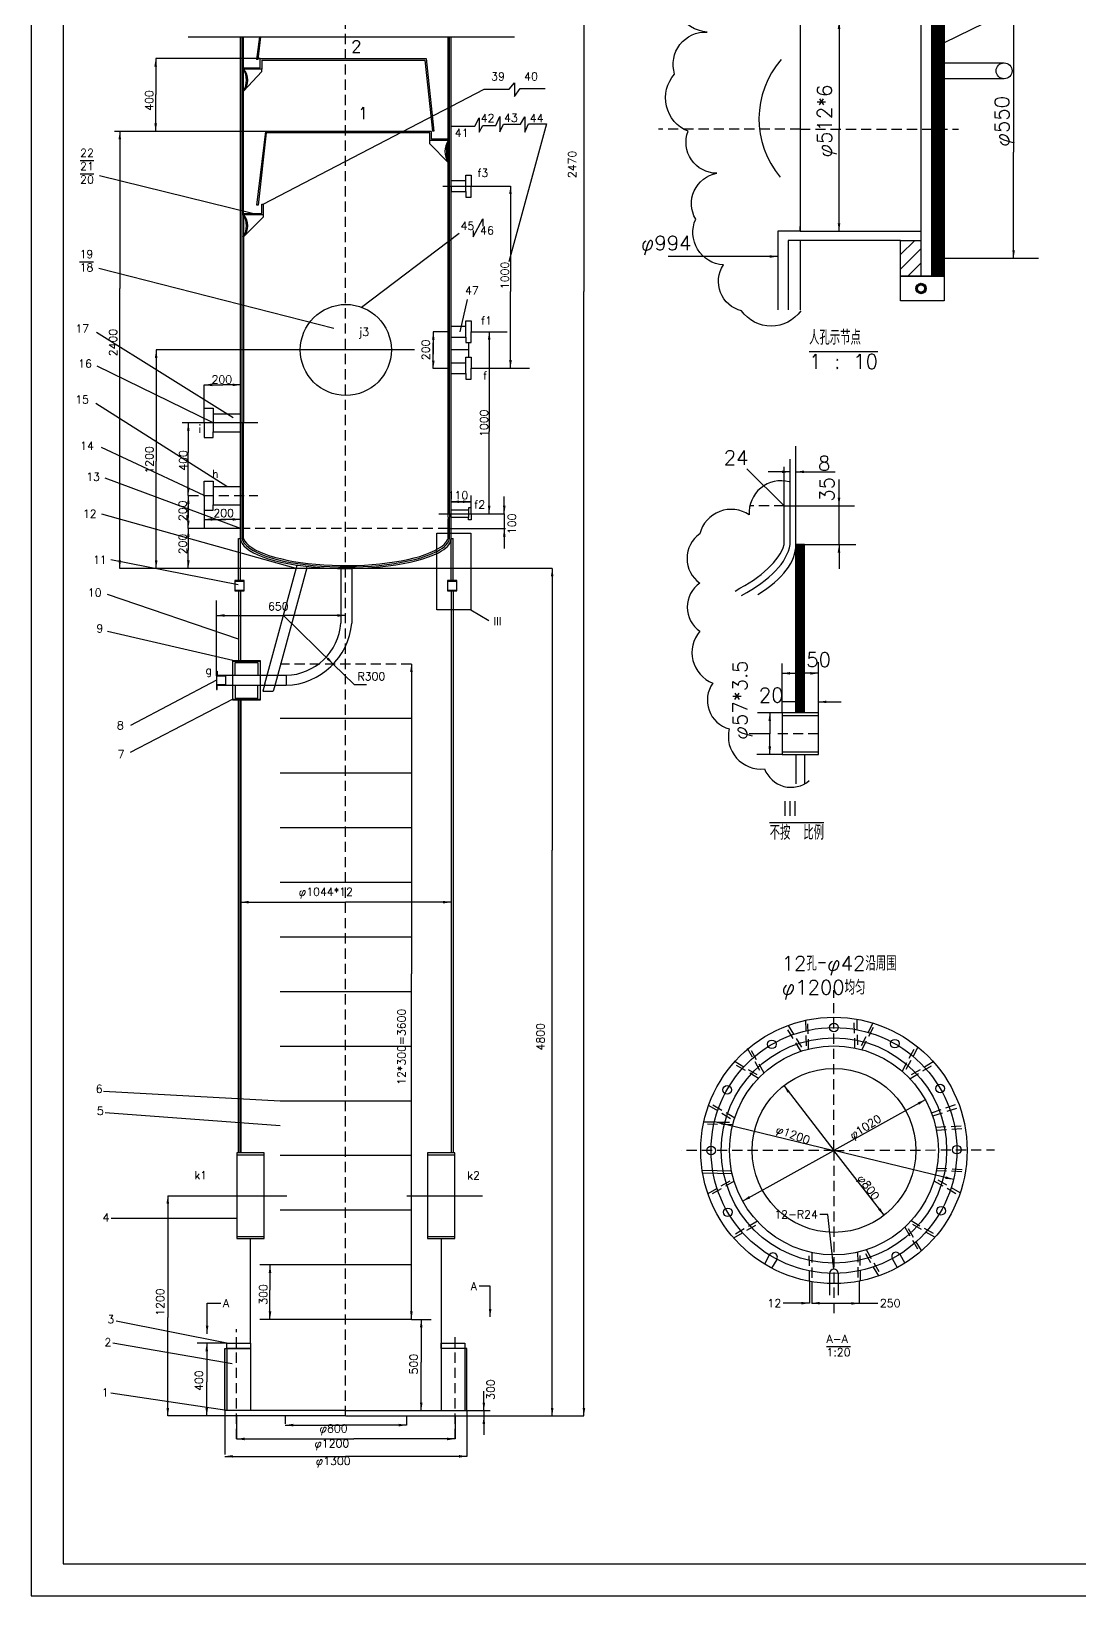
# Model space of a CAD drawing. Header units: millimetres. Extents: x 8830 to 9424, y -325 to 516.
# Drawn here: x 8829.9 to 9157.4, y -325.4 to 163.4 of the extents above; entities that cross this region are included whole.
import ezdxf

# ---------------------------------------------------------------- set-up
doc = ezdxf.new("R2010")
doc.units = ezdxf.units.MM
doc.linetypes.add('HIDDEN2', pattern=[4.7625, 3.175, -1.5875])
doc.layers.add('省略线', color=7, linetype='HIDDEN2')
doc.layers.add('细实线', color=110, linetype='Continuous')
doc.styles.get("Standard").update_dxf_attribs({"font": 'txt', "bigfont": 'gbcbig.shx'})
doc.dimstyles.new('ISO-25', dxfattribs={"dimtxt": 2.5, "dimasz": 2.5, "dimexe": 1.25, "dimexo": 0.625, "dimtad": 1, "dimtxsty": 'Standard', "dimcen": 2.5, "dimadec": 0, "dimazin": 0, "dimtfac": 1, "dimtmove": 0, "dimatfit": 3, "dimfxl": 1, "dimarcsym": 0})
pattern_1 = [(45, (8234.89, -476.66156), (-0.2245064, 0.2245064), [])]

msp = doc.modelspace()

# ---------------------------------------------------------------- hatches: boundary and pattern name
h = msp.add_hatch()
h.set_pattern_fill('ANSI31', color=1, scale=0.1, style=0)
h.set_pattern_definition(pattern_1)
h.paths.add_polyline_path([(9115.077, 178.783), (9111.112, 178.783), (9111.112, 86.892), (9115.077, 86.892)])
h = msp.add_hatch()
h.set_pattern_fill('ANSI31', color=1, style=0)
h.set_pattern_definition([(45, (8234.89, -476.6616), (-2.245064, 2.245064), [])])
h.paths.add_polyline_path([(9107.912, 98.014), (9101.506, 98.014), (9101.506, 86.892), (9107.912, 86.892)])
h = msp.add_hatch()
h.set_pattern_fill('ANSI31', color=1, scale=0.1, style=0)
h.set_pattern_definition(pattern_1)
h.paths.add_polyline_path([(9106.26, 83.024, 1), (9109.507, 83.024, 1)])
h.paths.add_polyline_path([(9109.005, 83.024, -1), (9106.763, 83.024, -1)], flags=16)
h = msp.add_hatch()
h.set_pattern_fill('ANSI31', color=1, scale=0.1, style=0)
h.set_pattern_definition([(45, (8227.8733, -415.94184), (-0.2245064, 0.2245064), [])])
h.paths.add_polyline_path([(9071.515, 3.009), (9068.79, 3.009), (9068.79, -49.568), (9071.515, -49.568)])
at = {"layer": '省略线', "linetype": 'ByBlock'}
h = msp.add_hatch(dxfattribs=at)
h.set_pattern_fill('ANSI36', color=1, scale=0.056883, style=0)
h.set_pattern_definition([(45, (8771.28035, -300.78857), (0.09577982, 0.35119267), [0.4515104, -0.09030208, 0, -0.09030208])])
h.paths.add_polyline_path([(8891.046, -248.171), (8890.364, -248.171), (8890.364, -267.511), (8891.046, -267.511)])
h.paths.add_polyline_path([(8966.019, -248.171), (8965.336, -248.171), (8965.336, -267.511), (8966.019, -267.511)])

# ---------------------------------------------------------------- linework, layer by layer
at = {"color": 3, "linetype": 'HIDDEN2'}
for p, q in [((8928.069, -269.218), (8928.069, 479.709)), ((9070.116, 132.838), (9025.874, 132.838)), ((9070.116, 132.838), (9119.579, 132.838)), ((8878.976, 18.327), (8900.717, 18.327)), ((9065.149, 15.182), (9054.42, 15.182)), ((9080.673, -186.251), (9080.673, -136.156)), ((9080.673, -186.251), (9033.015, -186.251)), ((9080.673, -186.251), (9130.79, -186.015)), ((9080.673, -186.251), (9080.673, -237.575)), ((8894.062, -276.385), (8894.062, -242.106)), ((8962.321, -276.385), (8962.321, -243.093))]:
    msp.add_line(p, q, dxfattribs=at)
at = {"color": 1}
for p, q in [((9111.112, 178.783), (9111.112, 86.892)), ((9115.077, 178.783), (9115.077, 86.892)), ((9070.116, 166.621), (9070.116, 100.896)), ((9107.912, 86.892), (9107.912, 166.621)), ((9115.077, 153.529), (9133.828, 153.529)), ((9133.828, 148.552), (9115.077, 148.552)), ((9070.116, 100.896), (9063.126, 100.896)), ((9063.126, 100.896), (9063.126, 76.335)), ((9070.116, 98.014), (9066.382, 98.014)), ((9066.382, 98.014), (9066.382, 76.335)), ((9070.116, 100.896), (9107.912, 100.896)), ((9101.506, 98.014), (9070.116, 98.014)), ((9070.116, 98.014), (9070.116, 76.36)), ((9101.506, 86.892), (9101.506, 98.014)), ((9101.506, 98.014), (9107.912, 98.014)), ((8966.547, 13.814), (8961.071, 13.814)), ((8966.547, 11.463), (8961.071, 11.463)), ((8967.328, 14.508), (8966.547, 14.508)), ((8966.547, 14.508), (8966.547, 13.814)), ((8966.547, 13.814), (8966.547, 11.463)), ((8966.547, 10.77), (8966.547, 11.463)), ((8967.328, 10.77), (8966.547, 10.77)), ((8967.328, 12.639), (8967.328, 14.508)), ((8967.328, 12.639), (8967.328, 10.77)), ((9071.515, 3.009), (9068.79, 3.009)), ((9048.751, -192.712), (9039.604, -192.491)), ((9039.735, -193.262), (9048.904, -193.484)), ((9060.445, -218.99), (9059.008, -221.764)), ((9101.207, -218.699), (9102.796, -221.48)), ((9062.797, -220.289), (9061.189, -223.006)), ((9079.33, -224.674), (9079.33, -227.775)), ((9082.017, -224.615), (9082.017, -227.776)), ((9098.887, -220.056), (9100.39, -222.81))]:
    msp.add_line(p, q, dxfattribs=at)
for p, q in [((9111.112, 157.908), (9151.502, 177.624)), ((8901.455, 154.847), (8868.781, 154.847)), ((8903.145, 132.092), (8855.955, 132.092)), ((8967.965, 99.152), (8971.023, 104.755)), ((8971.023, 104.755), (8971.023, 102.463)), ((8967.965, 101.19), (8967.965, 99.152)), ((9070.116, 100.999), (9070.116, 102.436)), ((9070.116, 98.014), (9070.116, 98.014)), ((9115.077, 92.499), (9144.612, 92.499)), ((9107.912, 86.892), (9101.506, 86.892)), ((9111.112, 86.892), (9107.912, 86.892)), ((9115.077, 86.892), (9111.112, 86.892)), ((8960.161, 69.517), (8955.508, 69.517)), ((8967.328, 69.522), (8978.599, 69.522)), ((8966.475, 63.833), (8961.071, 63.833)), ((8966.475, 66.109), (8966.475, 61.558)), ((8960.161, 58.02), (8955.508, 58.02)), ((8967.328, 58.145), (8985.519, 58.145)), ((8883.935, 45.631), (8883.935, 52.925)), ((9065.149, 15.182), (9053.471, 26.705)), ((8967.328, 14.508), (8967.328, 18.313)), ((9082.25, 3.009), (9082.25, 15.182)), ((8883.935, 13.776), (8883.935, 8.003)), ((8960.161, 11.636), (8960.161, 11.046)), ((8960.616, 12.639), (8960.616, 11.636)), ((8977.687, 12.639), (8977.687, 8.003)), ((8895.312, 8.003), (8878.976, 8.003)), ((8960.161, 8.003), (8978.022, 8.003)), ((8992.654, -4.426), (8857.573, -4.426)), ((8887.803, -36.537), (8887.803, -14.492)), ((8967.192, -17.341), (8972.807, -20.682)), ((9064.462, -49.568), (9064.462, -34.146)), ((9075.838, -49.568), (9075.838, -33.711)), ((8924.278, -34.29), (8930.81, -40.647)), ((8930.81, -40.647), (8934.614, -40.647)), ((9064.462, -49.568), (9056.767, -49.568)), ((9064.462, -62.538), (9056.549, -62.538)), ((9068.79, -62.538), (9068.79, -71.679)), ((9071.515, -62.538), (9071.515, -71.722)), ((8907.714, -222.005), (8901.275, -222.005)), ((9073.022, -227.08), (9073.022, -233.965)), ((9073.737, -227.202), (9073.737, -234.034)), ((9079.33, -227.775), (9079.33, -231.474)), ((9082.017, -227.776), (9082.017, -231.474)), ((9088.595, -227.089), (9088.595, -234.042)), ((8907.714, -239.069), (8901.275, -239.069)), ((8948.669, -239.069), (8954.815, -239.069)), ((8891.047, -246.464), (8881.743, -246.464)), ((8966.019, -267.511), (8973.252, -267.511)), ((8971.3, -267.511), (8971.3, -269.218)), ((8876.093, -269.218), (8872.566, -269.218)), ((8890.364, -269.218), (8876.093, -269.218)), ((8890.364, -269.218), (8890.364, -281.262)), ((8894.062, -269.218), (8894.062, -276.385)), ((8909.243, -269.218), (8909.243, -271.617)), ((8947.174, -269.218), (8947.174, -272.065)), ((8962.321, -269.218), (8962.321, -276.385)), ((8966.019, -269.218), (8966.019, -281.82)), ((8966.019, -269.218), (9002.562, -269.218))]:
    msp.add_line(p, q)
at = {"color": 2}
for p, q in [((8979.17, 145.305), (8980.845, 147.321)), ((8980.845, 147.321), (8980.845, 143.021)), ((8902.371, 109.339), (8971.388, 145.305)), ((8971.388, 145.305), (8979.17, 145.305)), ((8980.845, 143.021), (8982.638, 145.529)), ((8982.638, 145.529), (8990.408, 145.529)), ((8961.071, 133.719), (8968.525, 133.719)), ((8968.525, 133.719), (8969.791, 136.352)), ((8969.791, 136.352), (8969.791, 131.822)), ((8969.791, 131.822), (8970.95, 133.929)), ((8970.95, 133.929), (8975.062, 133.929)), ((8975.062, 133.929), (8976.327, 136.774)), ((8976.327, 136.774), (8976.327, 131.928)), ((8976.327, 131.928), (8977.487, 134.351)), ((8977.487, 134.351), (8982.759, 134.351)), ((8990.877, 134.456), (8979.11, 91.41)), ((8982.759, 134.351), (8984.13, 136.668)), ((8984.13, 136.668), (8984.13, 131.822)), ((8984.13, 131.822), (8985.289, 134.456)), ((8985.289, 134.456), (8990.877, 134.456)), ((8899.066, 106.496), (8851.257, 118.213)), ((8933.046, 77.248), (8963.632, 100.298)), ((8924.394, 70.537), (8850.992, 89.266)), ((8963.904, 69.455), (8966.214, 79.642)), ((8892.942, 42.648), (8850.333, 69.249)), ((8886.779, 41.08), (8850.486, 58.731)), ((8891.046, 21.171), (8850.134, 47.109)), ((8883.935, 18.327), (8851.896, 33.374)), ((8895.312, 8.003), (8853.05, 23.822)), ((8912.701, -4.426), (8851.94, 12.557)), ((8894.567, -9.543), (8854.784, -1.729)), ((8894.629, -26.489), (8853.771, -12.548)), ((8892.923, -33.152), (8853.771, -24.177)), ((8887.803, -39.381), (8860.87, -53.479)), ((8892.923, -45.268), (8860.816, -61.951)), ((8907.714, -170.81), (8852.515, -167.839)), ((8907.706, -178.557), (8853.048, -174.454)), ((8894.174, -207.55), (8854.915, -207.55)), ((8891.047, -246.464), (8856.412, -239.61)), ((8892.646, -252.962), (8855.439, -246.452)), ((8891.046, -267.511), (8854.795, -262.129))]:
    msp.add_line(p, q, dxfattribs=at)
at = {"color": 3}
for p, q in [((8958.528, 115.028), (8979.619, 115.028)), ((8949.662, 63.833), (8868.941, 63.833)), ((8900.702, 41.08), (8877.047, 41.08)), ((9065.149, 15.182), (9087.042, 15.182)), ((8957.265, 12.639), (8977.687, 12.639)), ((8872.566, -200.389), (8909.777, -200.389)), ((8947.232, -200.389), (8970.9, -200.389))]:
    msp.add_line(p, q, dxfattribs=at)
at = {"linetype": 'HIDDEN2'}
msp.add_line((8960.161, 8.003), (8896.222, 8.003), dxfattribs=at)
at = {"color": 4}
for p, q in [((8955.938, 1.142), (8956.316, 1.336)), ((8956.349, 0.745), (8956.824, 0.993)), ((8957.083, 0.479), (8958.096, 1.058))]:
    msp.add_line(p, q, dxfattribs=at)
at = {"color": 0}
msp.add_line((9071.515, 3.009), (9087.478, 3.009), dxfattribs=at)
at = {"color": 2, "linetype": 'HIDDEN2'}
msp.add_line((9075.838, -56.053), (9061.777, -56.053), dxfattribs=at)
at = {"color": 1, "linetype": 'HIDDEN2'}
for p, q in [((9071.772, -145.629), (9072.009, -154.796)), ((9072.764, -154.616), (9072.528, -145.504)), ((9087.234, -154.357), (9086.997, -145.195)), ((9087.769, -145.325), (9088.007, -154.511)), ((9092.86, -146.54), (9088.573, -154.612)), ((9070.454, -155.324), (9065.675, -147.505)), ((9066.396, -147.208), (9071.188, -155.075)), ((9089.351, -154.804), (9093.604, -146.778)), ((9053.588, -154.289), (9058.234, -162.606)), ((9058.837, -162.083), (9054.188, -153.788)), ((9101.958, -161.594), (9106.266, -153.482)), ((9106.879, -153.966), (9102.565, -162.122)), ((9057.09, -163.743), (9049.264, -159.069)), ((9049.784, -158.485), (9057.607, -163.157)), ((9111.663, -158.595), (9103.817, -163.243)), ((9104.329, -163.833), (9112.185, -159.179)), ((9041.537, -172.196), (9049.444, -176.918)), ((9049.698, -176.175), (9041.839, -171.482)), ((9111.147, -174.47), (9119.637, -171.607)), ((9111.542, -175.489), (9120.015, -172.73)), ((9049.057, -178.251), (9039.94, -178.031)), ((9040.07, -177.266), (9049.252, -177.488)), ((9112.489, -178.96), (9121.555, -178.554)), ((9112.693, -179.916), (9121.702, -179.378)), ((9041.332, -199.727), (9049.292, -195.131)), ((9120.106, -199.502), (9112.125, -194.979)), ((9112.647, -192.472), (9121.687, -192.849)), ((9112.791, -191.745), (9121.792, -192.213)), ((9049.544, -195.872), (9041.602, -200.458)), ((9111.915, -195.701), (9119.842, -200.265)), ((9056.776, -208.399), (9048.852, -212.974)), ((9049.375, -213.558), (9057.292, -208.987)), ((9107.981, -217.55), (9103.358, -209.681)), ((9112.137, -213.374), (9104.257, -208.756)), ((9104.768, -208.174), (9112.695, -212.751)), ((9102.773, -210.191), (9107.396, -218.073)), ((9073.022, -227.08), (9072.971, -217.927)), ((9073.734, -218.08), (9073.737, -227.202)), ((9088.069, -217.988), (9088.198, -227.102)), ((9088.965, -226.972), (9088.829, -217.837)), ((9094.642, -225.422), (9089.963, -217.493)), ((9090.7, -217.243), (9095.354, -225.127))]:
    msp.add_line(p, q, dxfattribs=at)
at = {"color": 1}
for points in [[(9070.304, 76.07, -0.5205671), (9051.798, 76.07, -0.5205671), (9046.127, 90.386, -0.5205671), (9037.471, 104.702, -0.5205671), (9044.038, 119.019, -0.5205671), (9035.084, 132.142, -0.5205671), (9030.905, 150.037, -0.5205671), (9041.053, 163.16, -0.5205671), (9031.502, 179.266, -0.5205671), (9044.038, 188.512, -0.5205671), (9059.26, 188.512, -0.6302552), (9066.382, 183.74)], [(9066.718, 22.58, 0.5205671), (9054.22, 12.295, 0.5205671), (9038.78, 6.417, 0.5205671), (9038.78, -9.01, 0.5205671), (9038.78, -24.071, 0.5205671), (9042.824, -40.233, 0.5205671), (9047.97, -54.559, 0.5205671), (9058.998, -67.048, 0.5205671), (9072.967, -70.721)]]:
    msp.add_lwpolyline(points, format="xyb", dxfattribs=at)
msp.add_lwpolyline([(9101.506, 86.892), (9115.068, 86.892), (9115.068, 79.164), (9101.506, 79.164)], close=True, dxfattribs=at)
at = {"color": 2}
msp.add_lwpolyline([(8956.629, 6.574), (8967.192, 6.574), (8967.192, -17.341), (8956.629, -17.341)], close=True, dxfattribs=at)
at = {"color": 1}
for centre, radius in [((9133.828, 151.04), 2.488), ((9107.884, 83.024), 1.623), ((9107.884, 83.024), 1.121), ((9080.673, -186.251), 41.6), ((9080.673, -147.851), 1.344), ((9080.673, -186.251), 38.4), ((9080.673, -186.251), 35.2), ((9080.673, -186.251), 32.64), ((9061.288, -153.103), 1.344), ((9099.707, -152.895), 1.344), ((9080.673, -186.251), 25.6), ((9047.281, -167.289), 1.344), ((9113.852, -166.919), 1.344), ((9042.273, -186.251), 1.344), ((9119.064, -186.015), 1.344), ((9047.495, -205.582), 1.344), ((9114.146, -205.08), 1.344)]:
    msp.add_circle(centre, radius, dxfattribs=at)
for centre, radius, start, end in [((9085.387, 136.012), 28.143, 138.74972, 220.1885), ((9061.642, -219.602), 1.344, 329.28643, 152.88669), ((9100.059, -219.398), 1.344, 32.37952, 209.31744), ((9080.673, -224.651), 1.344, 1.52937, 180.99158)]:
    msp.add_arc(centre, radius, start, end, dxfattribs=at)
at = {"layer": '省略线', "color": 5, "linetype": 'ByBlock'}
msp.add_line((8878.894, 161.639), (8980.921, 161.639), dxfattribs=at)
at = {"layer": '省略线', "color": 4, "linetype": 'ByBlock'}
for p, q in [((8895.312, 41.08), (8895.312, 161.639)), ((8895.767, 41.08), (8895.767, 161.639)), ((8896.222, 106.496), (8896.223, 161.639)), ((8960.161, 115.028), (8960.161, 161.639)), ((8960.616, 115.028), (8960.616, 161.639)), ((8961.071, 115.028), (8961.071, 161.639)), ((8960.161, 11.636), (8960.161, 115.028)), ((8960.616, 12.639), (8960.616, 115.028)), ((8961.071, 58.145), (8961.071, 115.028)), ((8896.222, 106.041), (8896.222, 106.496)), ((8896.222, 106.041), (8896.222, 99.215)), ((8896.222, 99.215), (8896.222, 41.08)), ((8961.071, 12.639), (8961.071, 58.145)), ((8895.312, 18.327), (8895.312, 41.08)), ((8895.767, 4.959), (8895.767, 41.08)), ((8896.222, 4.959), (8896.222, 41.08)), ((8895.312, 4.959), (8895.312, 18.327)), ((8960.161, 4.959), (8960.161, 11.046)), ((8960.616, 4.959), (8960.616, 11.636)), ((8961.071, 4.959), (8961.071, 12.639)), ((8894.629, 4.959), (8895.312, 4.959)), ((8894.629, -8.185), (8894.629, 4.959)), ((8895.312, -8.185), (8895.312, 4.959)), ((8961.071, -8.185), (8961.071, 4.959)), ((8961.071, 4.959), (8961.753, 4.959)), ((8961.753, -8.185), (8961.753, 4.959)), ((8894.629, -11.427), (8894.629, -33.152)), ((8895.312, -11.427), (8895.312, -33.152)), ((8961.07, -11.427), (8961.07, -187.021)), ((8961.753, -11.427), (8961.753, -187.021)), ((8894.629, -187.021), (8894.629, -45.61)), ((8898.44, -246.505), (8898.44, -213.756)), ((8957.941, -213.756), (8957.941, -267.511)), ((8898.44, -248.212), (8898.44, -267.511))]:
    msp.add_line(p, q, dxfattribs=at)
at = {"layer": '省略线', "color": 1, "linetype": 'ByBlock'}
for p, q in [((8901.196, 161.639), (8900.329, 154.53)), ((8900.782, 154.53), (8901.653, 161.638)), ((8896.222, 152.002), (8901.455, 152.002)), ((8901.91, 151.547), (8896.223, 151.547)), ((8900.782, 154.53), (8900.329, 154.53)), ((8901.455, 152.002), (8901.455, 154.847)), ((8901.455, 154.847), (8953.238, 154.847)), ((8901.91, 154.325), (8901.91, 151.547)), ((8901.91, 154.325), (8952.841, 154.325)), ((8901.91, 150.865), (8901.91, 151.547)), ((8952.833, 154.392), (8955.268, 132.185)), ((8953.238, 154.847), (8955.721, 132.229)), ((8901.91, 150.865), (8896.222, 144.721)), ((8900.333, 109.072), (8903.145, 132.092)), ((8954.932, 132.091), (8903.145, 132.092)), ((8954.932, 129.704), (8954.932, 132.091)), ((8955.721, 132.229), (8955.268, 132.185)), ((8903.278, 131.638), (8900.786, 109.022)), ((8954.473, 131.638), (8903.278, 131.638)), ((8954.455, 128.247), (8954.469, 129.249)), ((8960.157, 122.423), (8954.455, 128.247)), ((8954.473, 129.249), (8954.473, 131.638)), ((8960.161, 129.249), (8954.473, 129.249)), ((8960.165, 129.704), (8954.932, 129.704)), ((8965.622, 116.735), (8965.622, 118.441)), ((8965.622, 118.441), (8967.328, 118.441)), ((8967.328, 118.441), (8967.328, 115.028)), ((8961.071, 116.735), (8965.622, 116.735)), ((8961.071, 113.322), (8965.622, 113.322)), ((8965.622, 113.322), (8965.622, 116.735)), ((8965.622, 113.322), (8965.622, 111.615)), ((8967.328, 111.615), (8967.328, 115.028)), ((8900.786, 109.022), (8900.333, 109.072)), ((8901.91, 106.496), (8901.91, 109.34)), ((8901.91, 109.34), (8902.365, 109.34)), ((8902.365, 109.34), (8902.365, 106.041)), ((8965.622, 111.615), (8967.328, 111.615)), ((8896.222, 106.496), (8901.91, 106.496)), ((8902.365, 106.041), (8896.222, 106.041)), ((8902.365, 105.358), (8896.222, 99.215)), ((8902.365, 106.041), (8902.365, 105.358)), ((8961.071, 71.228), (8965.622, 71.228)), ((8965.622, 71.228), (8965.622, 72.935)), ((8965.622, 72.935), (8967.328, 72.935)), ((8965.622, 67.815), (8965.622, 71.228)), ((8967.328, 72.935), (8967.328, 69.522)), ((8967.328, 66.109), (8967.328, 69.522)), ((8961.071, 67.815), (8965.622, 67.815)), ((8965.622, 67.815), (8965.622, 66.109)), ((8965.622, 66.109), (8967.328, 66.109)), ((8961.071, 59.852), (8965.622, 59.852)), ((8965.622, 59.852), (8965.622, 61.558)), ((8965.622, 61.558), (8967.328, 61.558)), ((8965.622, 56.439), (8965.622, 59.852)), ((8967.328, 61.558), (8967.328, 58.145)), ((8961.071, 56.439), (8965.622, 56.439)), ((8965.622, 56.439), (8965.622, 54.732)), ((8965.622, 54.732), (8967.328, 54.732)), ((8967.328, 54.732), (8967.328, 58.145)), ((8883.935, 41.08), (8883.935, 45.631)), ((8883.935, 45.631), (8886.779, 45.631)), ((8886.779, 45.631), (8886.779, 43.924)), ((8883.935, 41.08), (8883.935, 36.53)), ((8886.779, 43.924), (8895.312, 43.924)), ((8886.779, 43.924), (8886.779, 38.236)), ((8883.935, 36.53), (8886.779, 36.53)), ((8886.779, 36.53), (8886.779, 38.236)), ((8886.779, 38.236), (8895.312, 38.236)), ((9066.97, 3.009), (9066.97, 29.715)), ((9068.79, 3.009), (9068.79, 33.726)), ((9065.149, 3.009), (9065.149, 27.355)), ((8883.935, 18.327), (8883.935, 22.878)), ((8883.935, 22.878), (8886.779, 22.878)), ((8886.779, 22.878), (8886.779, 21.171)), ((8886.779, 21.171), (8895.312, 21.171)), ((8886.779, 21.171), (8886.779, 15.483)), ((8883.935, 18.327), (8883.935, 13.776)), ((8886.779, 13.776), (8886.779, 15.483)), ((8886.779, 15.483), (8895.312, 15.483)), ((8883.935, 13.776), (8886.779, 13.776)), ((9068.79, -49.568), (9068.79, 3.009)), ((9071.515, -49.568), (9071.515, 3.009)), ((8902.859, -40.497), (8912.977, -3.416)), ((8916.009, -4.188), (8905.856, -41.393)), ((8926.627, -4.426), (8926.627, -21.491)), ((8930.069, -4.411), (8930.069, -21.516)), ((8893.548, -8.384), (8896.393, -8.384)), ((8959.989, -8.384), (8962.833, -8.384)), ((8893.548, -11.228), (8896.393, -11.228)), ((8959.989, -11.228), (8962.833, -11.228)), ((8901.455, -33.494), (8892.923, -33.494)), ((8893.662, -37.817), (8893.662, -33.835)), ((8893.662, -33.835), (8900.716, -33.835)), ((8900.716, -33.835), (8900.716, -37.817)), ((8887.803, -37.817), (8887.803, -36.537)), ((8887.803, -36.537), (8887.974, -36.537)), ((8887.803, -37.93), (8887.803, -40.832)), ((8887.803, -37.93), (8890.642, -37.93)), ((8887.974, -36.537), (8887.974, -37.817)), ((8887.974, -37.817), (8909.562, -37.817)), ((8890.642, -37.93), (8890.642, -40.832)), ((8909.562, -37.817), (8909.562, -40.945)), ((8890.642, -40.832), (8887.803, -40.832)), ((8887.803, -40.945), (8887.803, -42.225)), ((8887.803, -42.225), (8887.974, -42.225)), ((8887.974, -42.225), (8887.974, -40.945)), ((8887.974, -40.945), (8909.562, -40.945)), ((8893.662, -40.945), (8893.662, -44.927)), ((8900.716, -44.927), (8900.716, -40.945)), ((8902.859, -40.497), (8902.242, -42.756)), ((8902.242, -42.756), (8905.484, -42.756)), ((8905.856, -41.393), (8905.489, -42.739)), ((8892.923, -45.268), (8901.455, -45.268)), ((8893.662, -44.927), (8900.716, -44.927)), ((9064.462, -50.365), (9075.838, -50.365)), ((9064.462, -61.741), (9075.838, -61.741)), ((8894.174, -187.59), (8902.707, -187.59)), ((8953.675, -187.59), (8962.208, -187.59)), ((8894.174, -213.188), (8902.707, -213.188)), ((8953.675, -213.188), (8962.208, -213.188)), ((8890.364, -267.511), (8890.364, -248.171)), ((8891.046, -248.212), (8891.046, -267.511)), ((8891.047, -248.171), (8898.442, -248.171)), ((8965.336, -248.171), (8965.336, -267.511)), ((8966.019, -267.511), (8966.019, -248.171)), ((8928.191, -267.511), (8890.364, -267.511)), ((8890.364, -267.511), (8890.364, -269.218)), ((8928.191, -267.511), (8966.019, -267.511)), ((8966.019, -267.511), (8966.019, -269.218)), ((8894.062, -269.218), (8890.364, -269.218)), ((8905.438, -269.218), (8894.062, -269.218)), ((8928.191, -269.218), (8905.438, -269.218)), ((8928.191, -269.218), (8950.945, -269.218)), ((8950.945, -269.218), (8962.321, -269.218)), ((8962.321, -269.218), (8966.019, -269.218))]:
    msp.add_line(p, q, dxfattribs=at)
at = {"layer": '省略线', "linetype": 'ByBlock'}
for p, q in [((8901.653, 161.638), (8901.653, 161.639)), ((8896.223, 151.547), (8896.222, 152.002)), ((8900.329, 154.58), (8900.329, 154.53)), ((8960.161, 132.093), (8960.161, 129.249)), ((8960.161, 129.249), (8960.165, 129.704)), ((8961.071, 115.028), (8961.071, 113.322)), ((8961.071, 58.145), (8961.071, 69.522)), ((8916.009, -4.188), (8916.123, -3.776)), ((8928.192, -4.426), (8926.627, -4.426)), ((8928.192, -4.426), (8929.756, -4.414)), ((8887.803, -37.93), (8887.803, -37.817)), ((8887.803, -40.832), (8887.803, -40.945)), ((8905.489, -42.739), (8905.484, -42.756)), ((8890.364, -248.171), (8891.047, -248.171)), ((8891.047, -248.171), (8891.046, -248.212)), ((8965.336, -248.171), (8957.941, -248.171)), ((8957.941, -248.171), (8957.941, -267.511)), ((8966.019, -248.171), (8965.336, -248.171))]:
    msp.add_line(p, q, dxfattribs=at)
at = {"layer": '省略线', "color": 16, "linetype": 'HIDDEN2'}
msp.add_line((8948.669, -34.29), (8907.714, -34.29), dxfattribs=at)
at = {"layer": '省略线', "color": 4, "linetype": 'ByBlock', "lineweight": 211}
msp.add_line((8895.312, -187.021), (8895.312, -45.61), dxfattribs=at)
at = {"layer": '省略线', "color": 16, "linetype": 'ByBlock'}
for p, q in [((8948.669, -51.355), (8907.714, -51.355)), ((8948.669, -68.42), (8907.714, -68.42)), ((8948.669, -85.485), (8907.714, -85.485)), ((8948.669, -102.55), (8907.714, -102.55)), ((8948.669, -119.615), (8907.714, -119.615)), ((8948.669, -136.68), (8907.714, -136.68)), ((8948.669, -153.745), (8907.714, -153.745)), ((8948.669, -170.81), (8907.714, -170.81)), ((8948.669, -187.875), (8907.714, -187.875)), ((8948.669, -204.94), (8907.714, -204.94)), ((8948.669, -222.005), (8907.714, -222.005)), ((8948.669, -239.069), (8907.714, -239.069))]:
    msp.add_line(p, q, dxfattribs=at)
at = {"layer": '省略线', "color": 1, "linetype": 'ByBlock'}
for points in [[(8894.63, -11.427), (8896.393, -11.427), (8896.393, -8.185), (8893.548, -8.185), (8893.548, -11.427), (8894.629, -11.427)], [(8961.071, -11.427), (8962.833, -11.427), (8962.833, -8.185), (8959.989, -8.185), (8959.989, -11.427), (8961.07, -11.427)], [(9068.79, -62.538), (9075.838, -62.538), (9075.838, -49.568), (9064.462, -49.568), (9064.462, -62.538), (9068.785, -62.538)], [(8957.941, -213.756), (8962.208, -213.756), (8962.208, -187.021), (8953.675, -187.021), (8953.675, -213.756), (8957.941, -213.756)]]:
    msp.add_lwpolyline(points, dxfattribs=at)
for points in [[(8892.923, -33.152), (8901.455, -33.152), (8901.455, -45.61), (8892.923, -45.61)], [(8894.174, -187.021), (8894.174, -213.756), (8902.707, -213.756), (8902.707, -187.021)], [(8891.047, -246.464), (8898.442, -246.464), (8898.442, -248.171), (8891.047, -248.171)], [(8957.941, -246.464), (8965.336, -246.464), (8965.336, -248.171), (8957.941, -248.171)]]:
    msp.add_lwpolyline(points, close=True, dxfattribs=at)
at = {"layer": '省略线', "color": 16, "linetype": 'ByBlock'}
msp.add_circle((8928.191, 63.833), 14.221, dxfattribs=at)
at = {"layer": '省略线', "color": 1, "linetype": 'ByBlock'}
for centre, radius, start, end in [((8892.621, 148.134), 4.962, 316.53964, 43.45876), ((8890.386, 148.134), 6.761, 329.68249, 30.31591), ((8965.37, 125.833), 6.229, 146.74633, 213.1907), ((8971.229, 125.83), 11.584, 162.69849, 197.10085), ((8892.622, 102.628), 4.96, 316.52338, 43.47662), ((8890.389, 102.628), 6.758, 329.66487, 30.33513), ((8909.036, -20.184), 17.64, 271.71131, 355.75102)]:
    msp.add_arc(centre, radius, start, end, dxfattribs=at)
at = {"layer": '省略线', "color": 1, "linetype": 'ByBlock', "lineweight": -3}
msp.add_arc((8908.748, -19.55), 21.411, 272.17879, 354.72947, dxfattribs=at)
at = {"layer": '省略线', "color": 4, "linetype": 'ByBlock'}
for centre, major_axis, ratio, start_param, end_param in [((8928.192, 4.959), (32.88, 0), 0.2854561, 3.1415927, 5.7855128), ((8928.192, 5.414), (32.463, 0.002), 0.2891219, 3.1898991, 5.7622328), ((8928.192, 5.869), (32.121, 0.001), 0.292199, 3.2385925, 5.7551383), ((8928.192, 5.869), (32.121, 0.001), 0.292199, 5.7789816, 6.1859405), ((8928.192, 5.414), (32.463, 0.002), 0.2891219, 5.7924743, 6.234484), ((8928.192, 4.959), (32.88, 0), 0.2854561, 5.8545232, 6.2831853)]:
    msp.add_ellipse(centre, major_axis=major_axis, ratio=ratio, start_param=start_param, end_param=end_param, dxfattribs=at)
at = {"layer": '省略线', "color": 1, "linetype": 'ByBlock'}
for centre, major_axis, ratio, start_param, end_param in [((8937.272, 6.65), (128.484, 0.005), 0.292199, 5.7789816, 6.1859405), ((8937.272, 4.83), (129.852, 0.007), 0.2891219, 5.7924743, 6.234484), ((8937.271, 3.009), (131.519, 0), 0.2854561, 5.8545232, 6.2831853)]:
    msp.add_ellipse(centre, major_axis=major_axis, ratio=ratio, start_param=start_param, end_param=end_param, dxfattribs=at)
at = {"layer": '省略线', "linetype": 'ByBlock'}
msp.add_ellipse((8928.192, 4.959), major_axis=(-32.88, 0), ratio=0.2854561, start_param=1.5707963, end_param=1.6279319, dxfattribs=at)
at = {"layer": '细实线'}
for points in [[(8829.925, 515.636), (8829.925, -325.364), (9423.925, -325.364), (9423.925, 515.636)], [(8839.925, 505.636), (8839.925, -315.364), (9413.925, -315.364), (9413.925, 505.636)]]:
    msp.add_lwpolyline(points, close=True, dxfattribs=at)

# ---------------------------------------------------------------- texts
for s, insert, char_height, width, attachment_point in [('39', (8977.867, 148.039), 2.5, 4, 9), ('40', (8988.164, 148.039), 2.5, 4, 9), ('42', (8974.613, 135.033), 2.5, 4, 9), ('43', (8981.892, 135.094), 2.5, 4, 9), ('44', (8989.947, 135.033), 2.5, 4, 9), ('41', (8966.519, 130.389), 2.5, 4, 9), ('22\\P{\\O21}\\P{\\O20}', (8849.463, 115.802), 2.5, 4, 9), ('f3', (8972.707, 117.865), 2.5, 4, 9), ('45', (8968.308, 101.317), 2.5, 4, 9), ('46', (8974.425, 99.916), 2.5, 4, 9), ('φ994', (9020.338, 99.492), 4.5, 21.09426, 1), ('19\\P{\\O18}', (8849.316, 88.372), 2.5, 4, 9), ('47', (8969.706, 81.155), 2.5, 4, 9), ('f1', (8973.828, 71.736), 2.5, 4, 9), ('17', (8847.985, 69.27), 2.5, 4, 9), ('j3', (8935.464, 67.388), 2.5, 4, 9), ('人孔示节点\\P{\\O1 : 10}', (9072.886, 69.977), 4.5, 41.61357, 1), ('16', (8848.852, 58.299), 2.5, 4, 9), ('200', (8892.666, 53.356), 2.5, 4, 9), ('f', (8972.336, 54.624), 2.5, 4, 9), ('15', (8847.953, 47.109), 2.5, 4, 9), ('i', (8882.991, 37.933), 2.5, 4, 9), ('14', (8849.498, 32.639), 2.5, 4, 9), ('24', (9046.249, 32.403), 4.5, 7.22288, 1), ('8', (9075.71, 30.693), 4.5, 3.23127, 1), ('13', (8851.38, 22.953), 2.5, 4, 9), ('h', (8888.446, 23.876), 2.5, 4, 9), ('110', (8966.434, 17.195), 2.5, 4, 9), ('f2', (8971.708, 14.294), 2.5, 4, 9), ('12', (8850.332, 11.431), 2.5, 4, 9), ('200', (8893.247, 11.632), 2.5, 4, 9), ('11', (8853.476, -2.971), 2.5, 4, 9), ('10', (8851.867, -13.207), 2.5, 4, 9), ('650', (8910.296, -17.525), 2.5, 4, 9), ('9', (8852.416, -24.404), 2.5, 4, 9), ('III', (8976.85, -22.13), 2.5, 4, 9), ('50', (9072.013, -30.664), 4.5, 5.22733, 1), ('g', (8886.335, -38.311), 2.5, 4, 9), ('R300', (8940.519, -39.397), 2.5, 4, 9), ('20', (9057.203, -41.764), 4.5, 4.57393, 1), ('8', (8858.803, -54.7), 2.5, 4, 9), ('7', (8859.039, -63.666), 2.5, 4, 9), (' III\\P{\\O不按 比例}', (9060.587, -77.176), 4.5, 32.3852, 1), ('φ1044*12', (8930.401, -107.535), 2.5, 4, 9), ('12孔－φ42沿周围φ1200均匀', (9064.346, -125.549), 4.5, 37.84051, 1), ('6', (8852.19, -168.252), 2.5, 4, 9), ('5', (8852.573, -175.126), 2.5, 4, 9), ('k1', (8884.818, -195.264), 2.5, 4, 9), ('k2', (8970.073, -195.297), 2.5, 4, 9), ('4', (8854.329, -208.435), 2.5, 4, 9), ('A', (8969.162, -229.932), 2.5, 4, 9), ('A', (8889.803, -232.76), 2.5, 4, 1), ('12', (9064.209, -235.215), 2.5, 4, 9), ('250', (9095.027, -232.715), 2.5, 4, 1), ('3', (8855.838, -240.255), 2.5, 4, 9), ('A-A\\P{\\O1:20}', (9078.348, -243.877), 2.5, 11.17208, 1), ('2', (8854.94, -247.425), 2.5, 4, 9), ('1', (8854.123, -263.094), 2.5, 4, 9), ('φ800', (8928.74, -275.181), 2.5, 4, 9), ('φ1200', (8929.268, -279.847), 2.5, 4, 9), ('φ1300', (8929.697, -285.335), 2.5, 4, 9)]:
    msp.add_mtext(s, dxfattribs=dict(insert=insert, char_height=char_height, width=width, attachment_point=attachment_point))
for s, insert, char_height, width, attachment_point, rotation in [('400', (8868.02, 144.965), 2.5, 4, 9, 90), ('φ512*6', (9075.471, 123.982), 4.5, 36.74477, 1, 90), ('φ550', (9130.928, 127.382), 4.5, 21.77471, 1, 90), ('2470', (9000.143, 126.082), 2.5, 4, 9, 90), ('1000', (8979.11, 91.41), 2.5, 4, 9, 90), ('2400', (8856.709, 70.424), 2.5, 4, 9, 90), ('200', (8954.377, 67.071), 2.5, 4, 9, 90), ('1000', (8972.607, 45.204), 2.5, 4, 9, 90), ('1200', (8868.057, 33.749), 2.5, 4, 9, 90), ('400', (8878.648, 32.516), 2.5, 4, 9, 90), ('35', (9076.226, 16.418), 4.5, 6.09859, 1, 90), ('200', (8878.469, 16.79), 2.5, 4, 9, 90), ('100', (8981.328, 12.724), 2.5, 4, 9, 90), ('200', (8878.469, 6.424), 2.5, 4, 9, 90), ('φ57*3.5', (9049.103, -57.879), 4.5, 19.38478, 1, 90), ('12*300=3600', (8946.833, -141.976), 2.5, 4, 9, 90), ('4800', (8990.228, -146.466), 2.5, 4, 9, 90), ('φ1020', (9085.179, -180.723), 2.5, 8.59247, 1, 32.20187), ('φ1200', (9063.194, -178.27), 2.5, 11.0436, 1, 339.94572), ('φ800', (9089.904, -193.452), 2.5, 11.38345, 1, 306.17774), ('1200', (8871.416, -229.363), 2.5, 4, 9, 90), ('300', (8903.634, -228.043), 2.5, 4, 9, 90), ('500', (8950.62, -249.806), 2.5, 4, 9, 90), ('400', (8883.564, -254.96), 2.5, 4, 9, 90), ('300', (8974.673, -257.752), 2.5, 4, 9, 90)]:
    msp.add_mtext(s, dxfattribs=dict(insert=insert, char_height=char_height, width=width, attachment_point=attachment_point, rotation=rotation))
at = {"linetype": 'HIDDEN2', "insert": (9075.642, -207.471), "char_height": 2.5, "attachment_point": 9}
msp.add_mtext('12-R24', dxfattribs=at)
at = {"layer": '省略线', "linetype": 'ByBlock'}
for s, p in [('2', (8929.869, 156.753)), ('1', (8931.977, 135.931))]:
    msp.add_text(s, height=3.717, dxfattribs=at).set_placement(p)

# ---------------------------------------------------------------- leaders
for points in [[(9002.562, 398.392), (9002.562, 82.041)], [(9136.782, 172.93), (9136.782, 125.673)], [(9082.26, 166.621), (9082.26, 132.838)], [(8868.781, 154.847), (8868.781, 143.671)], [(8868.781, 132.092), (8868.781, 143.671)], [(8857.573, 132.092), (8857.573, 83.048)], [(9082.26, 100.896), (9082.26, 132.838)], [(9136.782, 92.499), (9136.782, 125.673)], [(8979.619, 115.028), (8979.619, 82.045)], [(9063.126, 93.033), (9028.844, 93.033)], [(8857.573, -4.426), (8857.573, 83.048)], [(8979.619, 58.145), (8979.619, 82.045)], [(9002.562, -269.218), (9002.562, 82.041)], [(8955.508, 69.517), (8955.508, 62.563)], [(8972.964, 69.522), (8972.964, 38.315)], [(8868.941, 63.833), (8868.941, 29.091)], [(8955.508, 58.02), (8955.508, 66.04)], [(8883.935, 52.925), (8889.746, 52.925)], [(8895.312, 52.925), (8889.746, 52.925)], [(8878.976, 41.08), (8878.976, 31.834)], [(8972.964, 12.639), (8972.964, 38.315)], [(8878.976, 18.327), (8878.976, 31.834)], [(8868.941, -4.426), (8868.941, 29.091)], [(9066.97, 25.755), (9060.124, 25.755)], [(9068.79, 25.755), (9081.032, 25.755)], [(9082.25, 15.182), (9082.25, 23.312)], [(8878.976, 18.327), (8878.976, 11.459)], [(8878.976, 8.003), (8878.976, 14.914)], [(8967.328, 16.41), (8961.071, 16.41)], [(8961.071, 16.41), (8967.328, 16.41)], [(8977.687, 12.639), (8977.687, 18.014)], [(8883.935, 10.889), (8890.742, 10.889)], [(8895.312, 10.889), (8889.151, 10.889)], [(8878.976, 8.003), (8878.976, 1.23)], [(8977.687, 8.003), (8977.687, 1.786)], [(8878.976, -4.426), (8878.976, 1.23)], [(9082.25, 3.009), (9082.25, -4.547)], [(8992.654, -4.426), (8992.654, -92.495)], [(8887.803, -19.122), (8908.691, -19.122)], [(8928.069, -19.122), (8908.691, -19.122)], [(8924.278, -34.29), (8908.691, -19.122)], [(8948.669, -34.29), (8948.669, -131.047)], [(9064.462, -37.193), (9071.515, -37.193)], [(9075.838, -37.193), (9068.79, -37.193)], [(9071.515, -46.117), (9064.462, -46.117)], [(9075.838, -46.117), (9082.904, -46.117)], [(9060.614, -49.568), (9060.614, -56.053), (9054.153, -56.053)], [(9060.614, -62.538), (9060.614, -56.053)], [(8992.654, -269.218), (8992.654, -92.495)], [(8895.312, -108.696), (8928.069, -108.696)], [(8961.07, -108.696), (8928.069, -108.696)], [(8948.669, -239.069), (8948.669, -131.047)], [(9065.003, -166.007), (9080.673, -186.251)], [(9109.214, -170.414), (9080.673, -186.251)], [(9043.321, -177.169), (9080.673, -186.251)], [(9052.133, -202.087), (9080.673, -186.251)], [(9117.987, -195.322), (9080.673, -186.251)], [(9096.344, -206.494), (9080.673, -186.251)], [(8872.566, -200.389), (8872.566, -238.422)], [(8904.494, -222.005), (8904.494, -229.944)], [(8904.494, -239.069), (8904.494, -229.944)], [(9088.595, -234.042), (9080.673, -234.042)], [(8872.566, -269.218), (8872.566, -238.422)], [(8951.742, -239.069), (8951.742, -252.431)], [(8884.741, -246.464), (8884.741, -258.51)], [(8951.742, -267.511), (8951.742, -252.431)], [(8884.741, -269.218), (8884.741, -258.51)], [(8971.3, -267.511), (8971.3, -261.475)], [(8909.243, -272.065), (8927.511, -272.065)], [(8947.174, -272.065), (8927.511, -272.065)], [(8971.3, -269.218), (8971.3, -275.131)], [(8894.062, -276.385), (8930.719, -276.385)], [(8962.321, -276.385), (8930.719, -276.385)], [(8890.364, -281.82), (8928.069, -281.82)], [(8966.019, -281.82), (8928.069, -281.82)]]:
    msp.add_leader(points, dimstyle='ISO-25', override={"dimgap": 0.625, "dimtad": 0})
at = {"annotation_type": 0, "has_hookline": 1}
for points, hookline_direction, text_width in [([(9080.673, -223.307), (9078.767, -206.221), (9076.267, -206.221)], 1, 13.333), ([(8973.271, -238.254), (8973.271, -228.682), (8969.787, -228.682)], 1, 1.667), ([(8884.852, -243.541), (8884.852, -234.01), (8889.178, -234.01)], 0, 1.667), ([(9073.022, -233.965), (9064.834, -233.965)], 1, 3.333), ([(9073.737, -233.965), (9094.402, -233.965)], 0, 6.25)]:
    msp.add_leader(points, dimstyle='ISO-25', override={"dimgap": 0.625, "dimtad": 0}, dxfattribs=dict(at, hookline_direction=hookline_direction, text_width=text_width))

doc.saveas('drawing.dxf')
